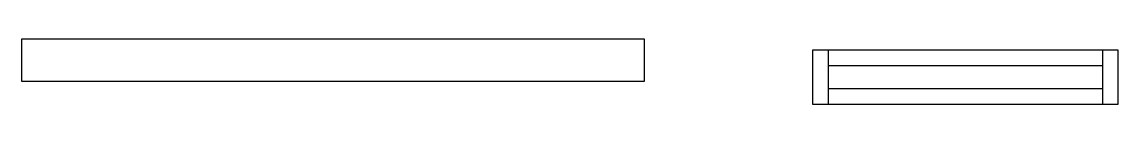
# Model space of a CAD drawing. Header units: metres. Extents: x 2512 to 3002, y 15470 to 15499.
import ezdxf

# ---------------------------------------------------------------- set-up
doc = ezdxf.new("R2010")
doc.units = ezdxf.units.M
doc.layers.add('Painéis', color=7, linetype='Continuous')
doc.layers.add('SARR_2.2x7', color=7, linetype='Continuous')

msp = doc.modelspace()

# ---------------------------------------------------------------- linework, layer by layer
at = {"layer": 'Painéis', "color": 7, "lineweight": 25}
for points in [[(2634.34, 15479.54), (2512.34, 15479.54), (2512.34, 15498.54), (2634.34, 15498.54)], [(2634.34, 15498.54), (2790.34, 15498.54), (2790.34, 15479.54), (2634.34, 15479.54)], [(2865.46, 15493.51), (2865.46, 15469.51), (3001.96, 15469.51), (3001.96, 15493.51), (2865.46, 15493.51)]]:
    msp.add_lwpolyline(points, dxfattribs=at)
at = {"layer": 'SARR_2.2x7', "color": 7, "lineweight": 25}
for p, q in [((2872.46, 15493.51), (2872.46, 15469.51)), ((2994.96, 15493.51), (2994.96, 15469.51)), ((2994.96, 15486.51), (2872.46, 15486.51)), ((2872.46, 15476.51), (2994.96, 15476.51))]:
    msp.add_line(p, q, dxfattribs=at)

doc.saveas('drawing.dxf')
